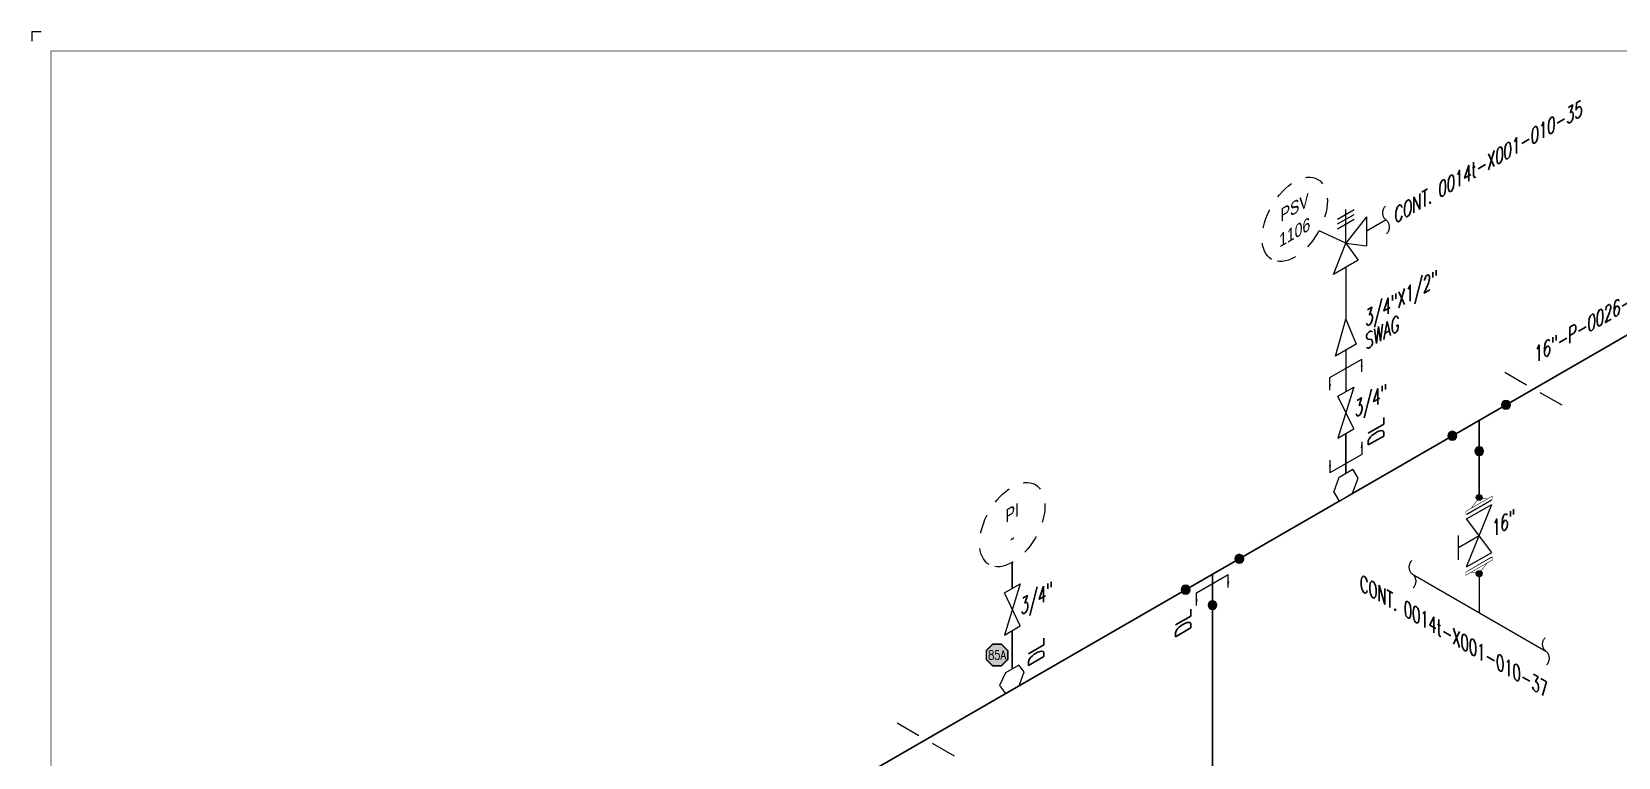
# Model space of a CAD drawing. Header units: inches. Extents: x 0 to 17.2, y 0 to 11.2.
# Drawn here: x 0 to 10.3, y 6.54 to 11.25 of the extents above; entities that cross this region are included whole.
import ezdxf
from ezdxf.enums import TextEntityAlignment as Align

# ---------------------------------------------------------------- set-up
doc = ezdxf.new("R2010")
doc.units = ezdxf.units.IN
doc.header["$MEASUREMENT"] = 0
doc.linetypes.add('HIDDEN2', pattern=[0.1875, 0.125, -0.0625])
for name, color, linetype in [('3', 1, 'Continuous'), ('BORDER', 3, 'Continuous'), ('COMP', 1, 'Continuous'), ('Continuation', 7, 'Continuous'), ('DL', 20, 'Continuous'), ('FITTINGS', 4, 'Continuous'), ('PART_PCML', 7, 'Continuous'), ('PIPE-ANNO', 150, 'HIDDEN2'), ('TEXT', 7, 'Continuous'), ('UNAS.PIPE', 251, 'Continuous'), ('WELD POINTS', 41, 'Continuous'), ('Welds', 7, 'Continuous')]:
    doc.layers.add(name, color=color, linetype=linetype)
doc.layers.add('PIPE', color=7, linetype='Continuous', lineweight=30)
doc.styles.add('ISO30', font='simplex.shx', dxfattribs={"width": 0.85, "oblique": 30, "height": 0.075})
doc.styles.add('PART_Standard', font='romans', dxfattribs={"width": 0.8, "height": 0.09})
doc.styles.add('Richmond', font='arial.ttf')
doc.styles.add('SIMPLEX', font='ROMANS')
doc.styles.get("Standard").update_dxf_attribs({"font": 'arial.ttf'})
doc.dimstyles.new('Richmond', dxfattribs={"dimtxt": 0.18, "dimasz": 0.18, "dimexe": 0.18, "dimexo": 0.0625, "dimgap": 0.09, "dimtad": 0, "dimtih": 1, "dimtoh": 1, "dimdec": 4, "dimzin": 0, "dimdsep": 46, "dimtxsty": 'Richmond', "dimcen": 0.09, "dimadec": 0, "dimazin": 0, "dimtfac": 1, "dimtdec": 4, "dimtofl": 0, "dimtmove": 0, "dimatfit": 3, "dimfxl": 1, "dimtolj": 1, "dimtzin": 0, "dimarcsym": 0})

# ---------------------------------------------------------------- blocks, each defined once
blk = doc.blocks.new('Border')
at = {"layer": 'BORDER', "const_width": 0.005}
blk.add_lwpolyline([(0.25, 0.25), (17.25, 0.25), (17.25, 11.25), (0.25, 11.25)], close=True, dxfattribs=at)
blk = doc.blocks.new('1_Text_30')
at = {"layer": 'TEXT', "style": 'PART_Standard', "oblique": 30, "width": 0.8}
blk.add_attdef('TEXT', (0, 0), '', height=0.09, rotation=30, dxfattribs=at)
blk = doc.blocks.new('1_Cont_30')
at = {"layer": 'Continuation', "style": 'PART_Standard', "oblique": 30, "width": 0.8}
blk.add_attdef('CONT', (0, 0), '', height=0.09, rotation=30, dxfattribs=at)
blk = doc.blocks.new('*U90')
blk.add_wipeout([(0.043, 0.026), (0.078, 0.124), (0.043, 0.182), (-0.045, 0.129), (-0.079, 0.031), (-0.043, -0.026)])
at = {"layer": 'FITTINGS', "linetype": 'Continuous'}
for p, q in [((-0.079, 0.031), (-0.045, 0.129)), ((-0.045, 0.129), (0.043, 0.182)), ((0.078, 0.124), (0.043, 0.182)), ((0.043, 0.026), (0.078, 0.124)), ((-0.079, 0.031), (-0.043, -0.026)), ((-0.043, -0.026), (0.043, 0.026))]:
    blk.add_line(p, q, dxfattribs=at)
blk = doc.blocks.new('2_TEE_WELD_30')
at = {"linetype": 'ByBlock', "lineweight": -2}
h = blk.add_hatch(color=0, dxfattribs=at)
edge = h.paths.add_edge_path()
edge.add_arc((0, 0.201), 0.0286, 0, 360)
h = blk.add_hatch(color=0, dxfattribs=at)
edge = h.paths.add_edge_path()
edge.add_arc((0.174, 0.1), 0.0286, 0, 360)
h = blk.add_hatch(color=0, dxfattribs=at)
edge = h.paths.add_edge_path()
edge.add_arc((0, -0.201), 0.0286, 0, 360)
at = {"color": 0, "linetype": 'ByBlock', "lineweight": -2}
for centre in [(0, 0.201), (0.174, 0.1), (0, -0.201)]:
    blk.add_circle(centre, 0.0286, dxfattribs=at)
blk = doc.blocks.new('O-let 1')
at = {"layer": 'FITTINGS', "linetype": 'ByBlock'}
for p, q in [((-0.044, -0.025), (0.044, 0.025)), ((0.083, -0.026), (0.044, 0.025)), ((-0.044, -0.025), (-0.077, -0.115)), ((0.044, -0.11), (0.083, -0.026)), ((-0.077, -0.115), (-0.043, -0.16)), ((-0.043, -0.16), (0.044, -0.11))]:
    blk.add_line(p, q, dxfattribs=at)
blk = doc.blocks.new('1_ID-BUBBLE_INSTRUMENT_30')
at = {"color": 0, "linetype": 'ByBlock', "lineweight": -2}
blk.add_ellipse((0, 0), major_axis=(-0.15, -0.26), ratio=0.57735, dxfattribs=at)
at = {"color": 0, "linetype": 'ByBlock', "lineweight": -2, "oblique": 30}
for tag, p in [('INST.TYPE', (-0.019, 0.067)), ('NUM', (-0.019, -0.094))]:
    blk.add_attdef(tag, text='', height=0.075, rotation=30, dxfattribs=at).set_placement(p, align=Align.MIDDLE_CENTER)
blk = doc.blocks.new('DL_Vert_330')
at = {"layer": 'DL', "style": 'ISO30', "oblique": 330, "width": 0.85}
blk.add_text('DL', height=0.1, rotation=90, dxfattribs=at).set_placement((0, 0))
blk = doc.blocks.new('3_VALVE_FLANGE_GATE_30')
at = {"color": 0, "linetype": 'ByBlock', "lineweight": -2}
blk.add_wipeout([(-0.162, -0.187), (-0.135, -0.172), (0, 0), (0.135, -0.016), (0.162, 0), (0.162, 0.187), (0.135, 0.172), (0, 0), (-0.135, 0.016), (-0.162, 0)], dxfattribs=at)
for p, q in [((0.135, 0.172), (-0.135, -0.172)), ((0.068, 0.195), (-0.068, 0.117)), ((0, 0), (0, 0.156)), ((0.135, 0.172), (0.135, -0.016)), ((0.162, 0.187), (0.162, 0)), ((-0.162, 0), (-0.162, -0.187)), ((-0.135, 0.016), (-0.135, -0.172)), ((0.135, -0.016), (-0.135, 0.016))]:
    blk.add_line(p, q, dxfattribs=at)
blk = doc.blocks.new('AM9A04')
at = {"linetype": 'Continuous', "const_width": 0.01}
blk.add_lwpolyline([(0, -0.289), (0, 0.289), (-0.05, 0.318), (-0.05, -0.26)], close=True, dxfattribs=at)
at = {"const_width": 0.01}
blk.add_lwpolyline([(-0.05, -0.144), (-0.15, 0.087), (-0.05, 0.202)], dxfattribs=at)
blk = doc.blocks.new('A09')
at = {"layer": 'Welds'}
h = blk.add_hatch(color=256, dxfattribs=at)
h.dxf.hatch_style = 1
h.paths.add_polyline_path([(-0.03, 0, 1), (0.03, 0, 1)])
blk.add_circle((0, 0), 0.03, dxfattribs=at)
blk = doc.blocks.new('*U81')
blk.add_wipeout([(0.052, -0.03), (0.017, -0.07), (0.017, -0.11), (0, -0.1), (0, 0.1), (0.017, 0.09), (0.017, 0.05)]).dxf.layer = 'COMP'
at = {"layer": '3', "xscale": 0.65, "yscale": 0.65, "zscale": 0.65}
blk.add_blockref('A09', (0.052, -0.03), dxfattribs=at)
at = {"layer": 'COMP', "xscale": 0.3466300616258731, "yscale": 0.3466300616258731, "zscale": 0.3466300616258731, "rotation": 180}
blk.add_blockref('AM9A04', (0, 0), dxfattribs=at)
blk = doc.blocks.new('1_BREAK-PIPE_PIPE_00')
at = {"color": 0, "linetype": 'ByBlock', "lineweight": -2}
for centre, major_axis in [((0.03, -0.092), (0, 0.101)), ((-0.03, 0.092), (0, -0.101))]:
    blk.add_ellipse(centre, major_axis=major_axis, ratio=0.711978, start_param=0.427466, end_param=3.141593, dxfattribs=at)
blk = doc.blocks.new('1_Tilde_00')
at = {"layer": 'PIPE-ANNO', "xscale": -0.5000000000000001, "yscale": 0.5, "zscale": 0.5}
blk.add_blockref('1_BREAK-PIPE_PIPE_00', (0, 0), dxfattribs=at)
blk = doc.blocks.new('1_Cont_330')
at = {"layer": 'Continuation', "style": 'PART_Standard', "oblique": 330, "width": 0.8}
blk.add_attdef('CONT.', (0, 0), '', height=0.09, rotation=330, dxfattribs=at)
blk = doc.blocks.new('4_SUPPORT_I-BEAM_30')
at = {"color": 0, "linetype": 'ByBlock', "lineweight": -2}
for p, q in [((-0.044, 0.025), (-0.186, 0.107)), ((0.186, -0.107), (0.044, -0.025))]:
    blk.add_line(p, q, dxfattribs=at)
blk = doc.blocks.new('2_REDUCER_THREAD_SWAGE_30')
at = {"color": 0, "linetype": 'ByBlock', "lineweight": -2}
blk.add_wipeout([(-0.174, -0.178), (0, 0), (-0.174, -0.022)], dxfattribs=at)
blk.add_lwpolyline([(-0.174, -0.178), (0, 0), (-0.174, -0.022), (-0.174, -0.178)], close=True, dxfattribs=at)
blk = doc.blocks.new('3_VALVE_THREAD_PSV_30')
at = {"color": 0, "linetype": 'ByBlock', "lineweight": -2}
blk.add_wipeout([(-0.081, -0.203), (0, 0), (0.135, 0.172), (0.135, -0.016), (0, 0), (0.081, -0.109)], dxfattribs=at)
for p, q in [((-0.054, 0.156), (0.054, 0.219)), ((0, 0), (0, 0.219)), ((-0.054, 0.125), (0.054, 0.187)), ((-0.054, 0.094), (0.054, 0.156)), ((0.135, 0.172), (0, 0)), ((0.135, 0.172), (0.135, -0.016)), ((-0.081, -0.203), (0, 0)), ((0, 0), (0.135, -0.016)), ((0, 0), (0.081, -0.109)), ((0.081, -0.109), (-0.081, -0.203))]:
    blk.add_line(p, q, dxfattribs=at)
blk = doc.blocks.new('PART_PCML')
blk.add_hatch(color=0).paths.add_polyline_path([(-0.07, -0.029), (-0.029, -0.07), (0.029, -0.07), (0.07, -0.029), (0.07, 0.029), (0.029, 0.07), (-0.029, 0.07), (-0.07, 0.029)])
at = {"color": 7, "const_width": 0.009}
blk.add_lwpolyline([(-0.07, 0.029), (-0.029, 0.07), (0.029, 0.07), (0.07, 0.029), (0.07, -0.029), (0.029, -0.07), (-0.029, -0.07), (-0.07, -0.029), (-0.07, 0.029), (-0.029, 0.07)], dxfattribs=at)
at = {"color": 18, "true_color": 0x000000}
blk.add_lwpolyline([(-0.029, 0.07), (-0.07, 0.029), (-0.07, -0.029), (-0.029, -0.07), (0.029, -0.07), (0.07, -0.029), (0.07, 0.029), (0.029, 0.07)], close=True, dxfattribs=at)
at = {"color": 7, "true_color": 0xffffff, "style": 'SIMPLEX', "width": 0.8, "flags": 1}
for tag, p in [('CIRCUIT', (-0.094, 0.089)), ('DM', (-0.053, -0.133)), ('TYPE', (-0.075, -0.204))]:
    blk.add_attdef(tag, p, '', height=0.0586, dxfattribs=at)
at = {"color": 7, "true_color": 0xffffff, "style": 'SIMPLEX', "width": 0.8}
blk.add_attdef('DMDISP', text='', height=0.0586, dxfattribs=at).set_placement((0, 0), align=Align.MIDDLE_CENTER)
blk = doc.blocks.new('*U84')
at = {"color": 20, "linetype": 'ByBlock', "ltscale": 0.7}
blk.add_line((0.103, 0.122), (-0.103, 0.003), dxfattribs=at)
for points in [[(0.103, 0.204), (0.103, 0.122)], [(-0.103, 0.086), (-0.103, 0.003)]]:
    blk.add_leader(points, dimstyle='Richmond', override={"dimasz": 0.04, "dimgap": 0.09, "dimtad": 0}, dxfattribs=at)
blk = doc.blocks.new('*U87')
at = {"color": 20, "linetype": 'ByBlock', "ltscale": 0.7}
blk.add_line((-0.103, -0.122), (0.103, -0.003), dxfattribs=at)
for points in [[(0.103, -0.086), (0.103, -0.003)], [(-0.103, -0.204), (-0.103, -0.122)]]:
    blk.add_leader(points, dimstyle='Richmond', override={"dimasz": 0.04, "dimgap": 0.09, "dimtad": 0}, dxfattribs=at)

msp = doc.modelspace()

# ---------------------------------------------------------------- linework, layer by layer
for p, q in [((0, 11.25), (0, 11.188)), ((0.062, 11.25), (0, 11.25))]:
    msp.add_line(p, q)
at = {"layer": 'FITTINGS', "linetype": 'ByBlock'}
for p, q in [((6.317, 7.604), (6.419, 7.663)), ((6.419, 7.663), (6.317, 7.331)), ((6.419, 7.39), (6.317, 7.604)), ((6.317, 7.331), (6.419, 7.39))]:
    msp.add_line(p, q, dxfattribs=at)
at = {"layer": 'PIPE'}
for p, q in [((8.534, 8.913), (8.534, 8.226)), ((9.4, 8.726), (9.4, 7.789)), ((6.368, 7.633), (6.368, 7.803)), ((7.668, 7.726), (7.668, 5.881))]:
    msp.add_line(p, q, dxfattribs=at)
at = {"layer": 'PIPE', "linetype": 'Continuous'}
msp.add_line((6.368, 7.111), (6.368, 7.361), dxfattribs=at)
at = {"layer": 'UNAS.PIPE'}
for p, q in [((8.795, 10.027), (8.534, 9.876)), ((8.534, 9.876), (8.36, 9.957)), ((9.4, 7.789), (9.4, 7.476))]:
    msp.add_line(p, q, dxfattribs=at)

# ---------------------------------------------------------------- block references
for name, p in [('DL_Vert_330', (8.78, 8.609)), ('1_Tilde_00', (8.967, 7.726)), ('1_Tilde_00', (9.833, 7.226))]:
    msp.add_blockref(name, p)
at = {"layer": 'BORDER'}
msp.add_blockref('Border', (-0.125, -0.125), dxfattribs=at)
at = {"layer": 'Continuation'}
msp.add_blockref('1_Cont_30', (8.851, 10.002), dxfattribs=at).add_auto_attribs({'CONT': 'CONT. 0014t-X001-010-35'})
at = {"layer": 'DL'}
for name, p in [('*U87', (7.668, 7.726)), ('DL_Vert_330', (7.527, 7.363)), ('DL_Vert_330', (6.573, 7.176))]:
    msp.add_blockref(name, p, dxfattribs=at)
at = {"layer": 'FITTINGS'}
for p in [(9.752, 8.93), (5.806, 6.651)]:
    msp.add_blockref('4_SUPPORT_I-BEAM_30', p, dxfattribs=at)
at = {"layer": 'FITTINGS', "rotation": 180}
msp.add_blockref('O-let 1', (6.368, 6.976), dxfattribs=at)
at = {"layer": 'PART_PCML', "color": 13}
msp.add_blockref('PART_PCML', (6.269, 7.201), dxfattribs=at).add_auto_attribs({'DMDISP': '85A'})
at = {"layer": 'PIPE-ANNO'}
msp.add_blockref('1_Tilde_00', (8.795, 10.027), dxfattribs=at)
msp.add_blockref('1_ID-BUBBLE_INSTRUMENT_30', (6.368, 8.048), dxfattribs=at).add_auto_attribs({'INST.TYPE': 'PI', 'NUM': '-'})
at = {"layer": 'TEXT'}
for p, values in [((9.76, 9.095), {'TEXT': '16"-P-0026-15A'}), ((6.423, 7.459), {'TEXT': '3/4"'})]:
    msp.add_blockref('1_Text_30', p, dxfattribs=at).add_auto_attribs(values)
at = {"layer": 'UNAS.PIPE', "linetype": 'HIDDEN2'}
msp.add_blockref('1_ID-BUBBLE_INSTRUMENT_30', (8.202, 10.031), dxfattribs=at).add_auto_attribs({'INST.TYPE': 'PSV', 'NUM': '1106'})
at = {"layer": 'WELD POINTS', "xscale": -1, "rotation": 120}
for p in [(9.4, 8.726), (7.668, 7.726)]:
    msp.add_blockref('2_TEE_WELD_30', p, dxfattribs=at)

# ---------------------------------------------------------------- next in the draw order: wipeouts: each hides what was drawn before it
msp.add_wipeout([(8.585, 8.67), (8.482, 8.61), (8.534, 8.776), (8.482, 8.883), (8.585, 8.942), (8.534, 8.776)]).dxf.layer = 'FITTINGS'

# ---------------------------------------------------------------- next in the draw order: linework, layer by layer
at = {"layer": 'FITTINGS'}
msp.add_lwpolyline([(8.585, 8.67), (8.482, 8.883), (8.585, 8.942), (8.482, 8.61)], close=True, dxfattribs=at)
at = {"layer": 'PIPE'}
msp.add_line((11.132, 9.726), (5.353, 6.39), dxfattribs=at)
at = {"layer": 'UNAS.PIPE'}
msp.add_line((8.534, 9.876), (8.534, 8.913), dxfattribs=at)

# ---------------------------------------------------------------- next in the draw order: block references
at = {"layer": 'TEXT'}
msp.add_blockref('1_Text_30', (8.594, 8.743), dxfattribs=at).add_auto_attribs({'TEXT': '3/4"'})

# ---------------------------------------------------------------- next in the draw order: block references
at = {"layer": 'FITTINGS', "yscale": -1, "rotation": 299.9999999999999}
msp.add_blockref('3_VALVE_FLANGE_GATE_30', (9.4, 7.976), dxfattribs=at)
at = {"layer": 'PIPE', "rotation": 359.3295536504823}
msp.add_blockref('*U90', (8.534, 8.226), dxfattribs=at)
at = {"layer": 'UNAS.PIPE', "xscale": -1, "rotation": 299.9999999999999}
msp.add_blockref('2_REDUCER_THREAD_SWAGE_30', (8.534, 9.382), dxfattribs=at)

# ---------------------------------------------------------------- next in the draw order: block references
at = {"layer": 'COMP', "ltscale": 0.65, "rotation": 120.0000000000002}
msp.add_blockref('*U81', (9.4, 8.164), dxfattribs=at)
at = {"layer": 'DL', "rotation": 180}
msp.add_blockref('*U84', (8.534, 9.126), dxfattribs=at)
at = {"layer": 'DL'}
msp.add_blockref('*U84', (8.534, 8.381), dxfattribs=at)
at = {"layer": 'UNAS.PIPE'}
ref = msp.add_blockref('1_Text_30', (8.661, 9.332), dxfattribs=at)
ref.add_attrib('TEXT', '3/4"X1/2"', (8.661, 9.332), dxfattribs={"height": 0.09, "rotation": 30, "style": 'PART_Standard', "oblique": 30, "width": 0.8})
ref = msp.add_blockref('1_Text_30', (8.661, 9.182), dxfattribs=at)
ref.add_attrib('TEXT', 'SWAG', (8.661, 9.182), dxfattribs={"height": 0.09, "rotation": 30, "style": 'PART_Standard', "oblique": 30, "width": 0.8})

# ---------------------------------------------------------------- next in the draw order: wipeouts: each hides what was drawn before it
msp.add_wipeout([(9.4, 7.729), (9.348, 7.739), (9.313, 7.719), (9.313, 7.739), (9.486, 7.839), (9.486, 7.819), (9.452, 7.799)]).dxf.layer = 'UNAS.PIPE'

# ---------------------------------------------------------------- next in the draw order: hatches: boundary and pattern name
h = msp.add_hatch(color=256, dxfattribs=at)
h.dxf.hatch_style = 1
h.paths.add_polyline_path([(9.419, 7.729, 1), (9.38, 7.729, 1)])

# ---------------------------------------------------------------- next in the draw order: linework, layer by layer
msp.add_line((8.967, 7.726), (9.833, 7.226), dxfattribs=at)
msp.add_circle((9.4, 7.729), 0.0195, dxfattribs=at)

# ---------------------------------------------------------------- next in the draw order: block references
at = {"layer": 'Continuation'}
msp.add_blockref('1_Cont_330', (8.625, 7.623), dxfattribs=at).add_auto_attribs({'CONT.': 'CONT. 0014t-X001-010-37'})
at = {"layer": 'TEXT'}
msp.add_blockref('1_Text_30', (9.485, 7.964), dxfattribs=at).add_auto_attribs({'TEXT': '16"'})
at = {"layer": 'UNAS.PIPE'}
msp.add_blockref('3_VALVE_THREAD_PSV_30', (8.534, 9.876), dxfattribs=at)
at = {"layer": 'UNAS.PIPE', "xscale": 0.3466300616258731, "yscale": 0.3466300616258731, "zscale": 0.3466300616258731, "rotation": 120.0000000000001}
msp.add_blockref('AM9A04', (9.4, 7.789), dxfattribs=at)

doc.saveas('drawing.dxf')
